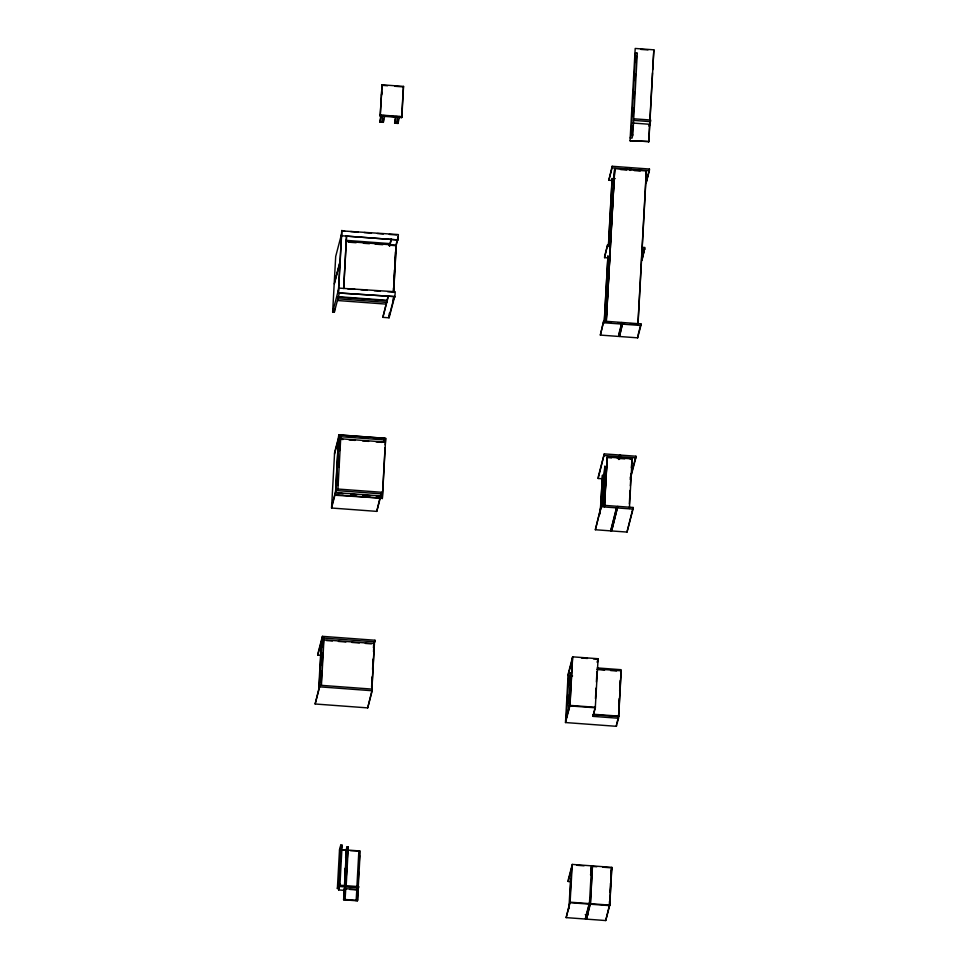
<?xml version="1.0" encoding="UTF-8"?>
<svg xmlns="http://www.w3.org/2000/svg" width="969" height="969" viewBox="0 0 969 969"><rect width="100%" height="100%" fill="white"/><g stroke="black" fill="none" stroke-linecap="round" stroke-linejoin="round"><path stroke-width="1.45" d="M339.465 292.614L334.353 312.127L332.658 311.994L334.148 284.644L339.998 262.345M334.353 312.127L334.511 309.244M315.143 703.991L319.734 685.228L372.29 689.116L372.205 690.74L367.699 707.891L315.143 703.991L319.649 686.839L322.411 636.342L374.967 640.243L373.38 647.571M320.824 655.335L317.82 655.117L317.917 653.494L322.411 636.342M386.328 304.133L337.721 300.535L337.818 298.912M338.326 292.941L394.977 296.611L338.326 292.941L341.718 230.888L398.368 234.559L397.968 239.937L345.921 236.073M337.721 300.535L338.266 297.204L387.152 300.826M338.46 292.42L341.863 230.38M318.704 689.177L321.296 641.902M319.152 687.457L321.744 640.194M321.223 682.636L321.865 670.814M322.192 664.916L322.847 653.094M323.161 647.183L323.573 639.806L374.434 643.573L371.842 690.836M321.429 685.349L324.021 638.086L323.44 640.315M380.332 497.812L376.771 511.378L331.555 508.022L334.608 452.45L339.198 434.96L384.402 438.303L383.772 441.985L340.264 438.763L339.598 450.718M338.52 437.528L338.775 434.851L385.674 438.327L382.392 498.223L335.359 495.256L335.468 493.1M335.565 491.477L338.423 439.151M335.359 495.256L335.613 492.591L380.817 495.934L381.447 492.264L336.231 488.909L331.652 506.399M335.698 490.968L338.569 438.63M338.653 437.019L338.775 434.851M331.555 508.022L336.146 490.532L339.198 434.96M337.721 485.118L338.29 474.64M338.702 467.167L339.198 458.192M337.927 489.03L340.797 436.704M338.738 888.634L337.382 888.537L339.501 849.898L340.761 845.101L342.118 845.198L339.998 883.825L338.666 889.93L344.504 890.366M380.139 116.05L382.065 84.8L403.54 86.398L401.881 116.607L401.614 117.637L380.139 116.05L380.405 115.02L401.881 116.607M384.826 115.42L383.324 122.348L379.933 122.106L380.72 116.086M382.065 84.8L380.272 115.529L401.747 117.128M337.382 888.537L338.641 883.728L340.761 845.101M339.598 879.452L340.01 871.979M340.579 861.526L340.991 854.064M338.666 889.93L339.634 885.206L358.627 886.611L357.949 890.196M383.324 122.348L383.506 119.114M344.746 874.159L345.073 868.212M345.642 857.819L346.054 850.382L346.95 846.954L348.307 847.051L346.187 885.69M343.62 899.801L344.419 888.185L345.776 888.282L345.085 899.486L356.156 900.31L356.858 889.106L358.215 889.203L357.622 899.995L357.404 900.819L343.62 899.801L344.419 888.185M344.467 885.811L346.43 849.97L341.233 849.583M344.831 885.581L346.95 846.954M345.824 885.908L346.066 881.427M346.393 875.455L347.047 863.512M347.374 857.529L347.786 850.067L360.226 850.988L358.179 888.319M394.565 296.902L389.078 317.808L382.864 317.347L388.072 296.211M399.519 116.51L398.029 123.438L394.637 123.196L395.413 117.176M386.861 300.802L386.776 302.425L338.169 298.815M389.913 245.23L389.998 243.607L345.812 240.336M376.771 511.378L379.703 498.902M398.029 123.438L398.198 120.204M356.895 886.732L358.869 850.891L350.451 850.685M358.058 884.067L358.712 872.112M359.039 866.141L359.608 855.688M367.699 707.891L372.29 689.116M389.078 317.808L389.332 313.181M357.404 900.819L357.924 891.383M380.817 495.934L381.447 492.264M383.772 441.985L384.402 438.303M401.614 117.637L403.395 86.907L394.807 86.277M371.587 687.154L372.144 676.822M372.556 669.434L373.113 659.09M373.525 651.713L373.852 645.802M393.208 292.468L393.45 287.963M393.862 280.453L394.444 269.939M394.855 262.429L395.425 251.916M371.708 691.345L374.3 644.082M382.258 498.732L385.044 447.823M385.214 444.832L385.674 438.327M393.075 301.262L393.244 298.258M393.571 292.25L396.127 245.69L388.714 245.145M393.705 291.742L396.26 245.181L345.885 241.438M394.831 297.12L395.243 291.754L338.593 288.084M597.207 667.92L621.141 669.7L618.476 718.259L616.357 726.314L565.496 722.547L568.161 673.988L572.655 656.837L598.091 658.726L595.293 707.794L569.869 705.916L572.522 657.357M566.405 717.835L568.888 672.522L570.584 672.643L568.512 710.41M568.282 702.925L568.694 695.367M569.275 684.792L569.687 677.246M565.496 722.547L570.002 705.396L572.655 656.837M566.162 917.619L570.208 902.187L589.54 903.617L585.494 919.048L566.162 917.619L570.16 901.073M571.116 881.693L568.137 881.475L568.234 879.852L572.279 864.421L591.611 865.85L589.406 904.125L570.075 902.696L572.279 864.421M568.912 908.874L570.559 878.847M600.344 335.08L603.675 321.114L621.868 322.459L621.783 324.082L618.549 336.437L600.344 335.08L603.675 321.114M607.393 257.863L604.583 257.657L604.68 256.034L607.648 244.721L610.446 244.927L610.252 245.787L614.758 168.606L646.408 170.956L638.014 324.179L630.48 323.622M608.835 180.234L612.154 166.268L630.359 167.613L630.262 169.236L612.069 167.891L608.835 180.234L613.026 180.549M569.711 902.793L571.601 868.26M604.583 257.657L607.648 244.721M612.069 167.891L612.154 166.268M604.232 321.72L607.951 255.804L604.293 322.701M608.399 245.787L612.057 178.902L615.206 178.611M608.532 245.278L612.202 178.381M606.085 321.72L610.385 246.55L607.563 246.344M614.625 169.127L606.231 322.35L614.758 168.606M595.354 529.74L601.47 505.14L616.841 506.278L616.756 507.889L610.724 530.879L595.354 529.74L601.47 505.14M602.355 478.795L598.164 478.48L598.248 476.857L604.281 453.88L619.651 455.018L618.816 459.512M600.102 514.006L602.524 475.028L600.501 510.142M598.164 478.48L604.281 453.88M602.464 505.019L604.886 466.041L602.742 505.152M602.609 505.661L604.753 466.549M604.244 506.557L607.248 457.053L632.103 458.894L629.39 508.531M604.474 505.697L607.103 457.562L611.5 457.889M618.476 718.259L593.052 716.37L595.39 706.171M604.523 506.69L607.248 457.053M595.475 698.661L596.056 688.075M596.383 682.043L596.965 671.469M585.494 919.048L585.579 917.437M590.957 871.858L592.507 865.911L611.839 867.352L609.767 905.119L605.722 920.55L586.39 919.121L590.4 902.575M630.044 140.687L635.204 48.45L653.857 49.831L648.83 141.559L630.044 140.687L648.83 141.559M619.445 336.497L622.776 322.532L640.969 323.876L640.884 325.499L637.65 337.842L619.445 336.497L622.776 322.532M631.122 134.861L635.616 52.847L637.311 52.968L632.818 134.982L631.994 138.143L630.298 138.01L631.122 134.861L632.818 134.982M632.236 133.661L632.648 126.212M633.217 115.771L633.629 108.322M634.198 97.881L634.525 91.91M635.179 79.991L635.507 74.019M636.161 62.089L636.488 56.129M610.724 530.879L616.466 507.708M586.39 919.121L590.448 903.677L592.507 865.911M631.255 167.685L631.17 169.296L649.363 170.653L649.46 169.03L631.255 167.685L630.54 170.423M611.633 530.939L617.75 506.339L633.12 507.477L633.036 509.1L627.004 532.078L611.633 530.939L617.75 506.339M620.56 455.091L620.475 456.702L635.846 457.84L635.93 456.229L620.56 455.091L619.433 459.391M637.881 324.7L646.275 171.465M605.722 920.55L609.719 904.016M616.357 726.314L616.454 724.691M627.004 532.078L633.12 507.477M637.65 337.842L637.735 336.231M649.327 124.722L649.23 126.345L649.642 124.807M648.697 142.068L652.476 72.905M652.646 69.889L653.857 49.831M629.353 503.892L630.104 490.35M630.347 485.832L631.013 473.805M631.34 467.785L632.103 458.894M632.818 123.027L649.775 124.286L650.465 121.646L650.55 120.023L633.605 118.775M618.161 718.174L618.331 715.158M618.743 707.6L619.239 698.54M619.651 690.982L620.233 680.408M616.805 723.359L618.707 716.127L621.19 670.802L597.243 669.022M644.579 248.9L641.89 260.419L644.942 247.483L642.144 247.277M609.271 905.724L609.525 901.218M610.01 892.219L610.506 883.207M610.918 875.697L611.16 871.192M379.933 122.106L381.435 115.166M381.629 122.227L383.13 115.299M394.637 123.196L396.127 116.256M396.333 123.317L397.823 116.389M341.548 234.123L335.698 256.422L334.196 283.784L340.046 261.485M341.451 235.746L397.968 239.937M332.658 311.994L338.496 289.695M403.261 87.428L403.54 86.398M334.511 454.073L339.102 436.571L384.318 439.926M389.368 245.993L391.197 239.028M389.647 246.211L391.476 239.246M395.958 245.06L398.15 236.702M395.861 246.671L398.065 238.313M382.864 317.347L388.339 296.441M337.309 492.712L343.171 493.669M389.163 316.185L394.286 296.671M317.82 655.117L322.326 637.965L374.882 641.853M373.477 645.96L374.967 640.243M341.488 847.596L342.118 845.198M346.43 849.97L341.124 849.995M347.411 850.491L348.307 847.051M345.558 889.106L345.776 888.282M344.976 899.898L345.194 899.075L343.838 898.978M356.64 889.93L356.858 889.106M358.021 888.9L358.627 886.611M356.047 900.722L356.265 899.898L357.622 899.995M634.792 56.008L635.616 52.847M629.632 170.362L630.359 167.613M649.86 122.675L650.55 120.023M646.044 172.325L646.408 170.956M649.46 169.03L646.129 182.996L649.363 170.653M618.634 334.814L621.868 322.459M638.099 334.85L640.969 323.876M618.525 459.33L619.651 455.018M568.076 675.611L572.437 658.968M565.593 720.924L569.954 704.293M630.274 477.765L635.93 456.229M630.189 479.389L635.846 457.84M597.207 662.093L598.091 658.726M597.461 662.396L597.873 660.858M593.052 716.37L595.426 707.285L570.002 705.396M620.644 672.861L621.19 670.802M568.137 881.475L572.061 866.552M590.763 869.072L591.611 865.85M590.678 870.695L591.381 867.982M590.509 874.825L592.289 868.042M585.93 916.08L589.491 902.514M610.991 870.574L611.839 867.352M610.906 872.197L611.621 869.484M381.423 95.119L382.343 92.43M640.812 49.395L647.982 49.916M381.919 85.32L387.648 85.744M633.508 120.386L650.465 121.646M620.657 169.575L626.677 170.023M634.223 170.58L640.243 171.028M642.059 248.9L644.857 249.106M341.718 230.888L344.698 231.107M350.645 231.555L358.082 232.1M364.029 232.548L371.466 233.093M377.413 233.541L383.361 233.977M389.308 234.413L396.745 234.97M348.67 242.177L356.12 242.722M363.399 243.267L369.455 243.716M375.185 244.14L382.791 244.697M347.508 288.738L354.945 289.295M360.892 289.731L366.851 290.179M374.288 290.724L380.236 291.172M387.673 291.717L393.62 292.153M338.399 296.684L387.285 300.305M606.364 321.841L610.882 322.18M618.428 322.738L624.448 323.174M603.59 322.738L621.783 324.082M622.692 324.155L640.884 325.499M338.641 435.372L341.572 435.59M348.901 436.135L354.763 436.559M360.625 436.995L367.954 437.54M373.816 437.976L381.144 438.521M604.196 455.503L619.566 456.641M617.35 458.325L624.666 458.87M630.274 459.282L631.97 459.415M340.119 439.272L343.123 439.49M349.131 439.938L355.126 440.386M362.636 440.943L368.632 441.379M376.142 441.937L382.137 442.385M601.386 506.751L616.756 507.889M617.665 507.962L633.036 509.1M336.146 490.532L381.362 493.875M350.669 494.226L356.677 494.674M362.672 495.111L370.182 495.668M376.178 496.116L380.684 496.455M335.492 494.747L382.392 498.223M581.497 658.012L587.48 658.46M593.464 658.908L597.958 659.235M326.432 640.545L332.415 640.981M338.399 641.43L345.872 641.975M351.856 642.423L359.342 642.98M365.325 643.416L371.309 643.864M597.11 669.543L604.595 670.1M610.579 670.536L616.563 670.984M569.566 675.72L572.558 675.938M319.649 686.839L372.205 690.74M593.27 714.238L618.707 716.127M593.137 714.747L618.561 716.636M576.603 865.256L584.041 865.814M596.831 866.758L592.374 866.431L590.303 904.198L609.634 905.627L611.705 867.861L602.779 867.194M339.501 849.898L340.858 849.995M338.641 883.728L339.998 883.825M590.448 903.677L609.767 905.119M339.562 886.502L358.554 887.907M345.667 888.694L356.749 889.518M349.712 889.421L357.997 890.026M585.24 914.615L588.256 914.833M346.539 236.121L343.68 288.459L346.539 236.121"/></g></svg>
